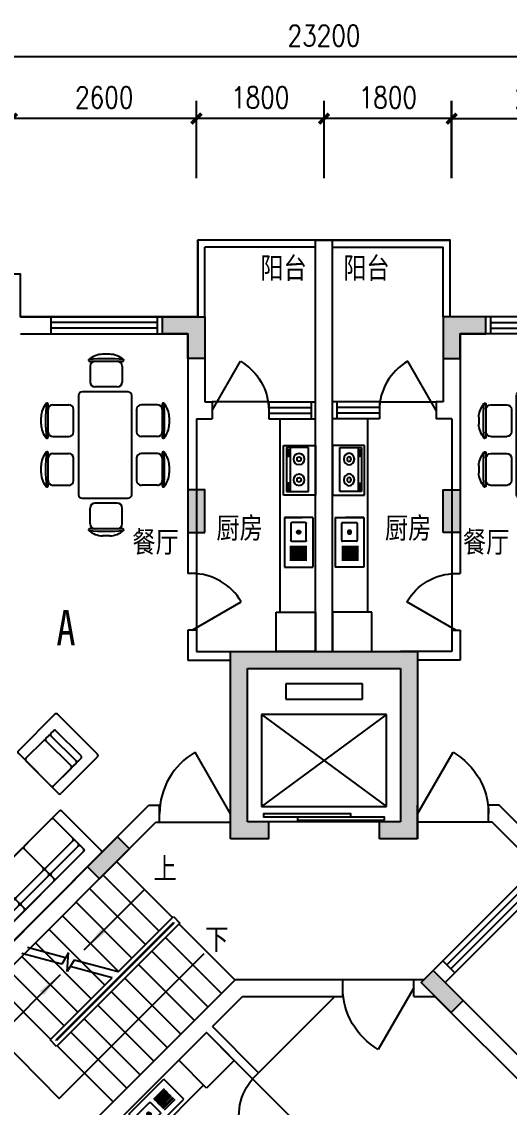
# Model space of a CAD drawing. Header units: millimetres. Extents: x 1169 to 36657, y 626 to 30409.
# Drawn here: x 15647 to 22524, y 15101 to 30409 of the extents above; entities that cross this region are included whole.
import ezdxf
from ezdxf.enums import TextEntityAlignment as Align

# ---------------------------------------------------------------- set-up
doc = ezdxf.new("R2010")
doc.units = ezdxf.units.MM
doc.linetypes.add('HIDDEN', pattern=[0.375, 0.25, -0.125])
for name, color, linetype in [('COLUMN', 7, 'Continuous'), ('GROUND', 2, 'Continuous'), ('H', 13, 'Continuous'), ('JIAJU', 30, 'Continuous'), ('PUB_DIM', 3, 'Continuous'), ('PUB_TEXT', 7, 'Continuous'), ('STAIR', 2, 'Continuous'), ('TOTHER', 7, 'Continuous'), ('WALL', 4, 'Continuous'), ('WINDOW', 5, 'Continuous'), ('WINDOW_TEXT', 7, 'Continuous'), ('面积线', 1, 'Continuous')]:
    doc.layers.add(name, color=color, linetype=linetype)
doc.styles.add('-黑体', font='simhei.ttf')
doc.styles.add('DIM_FONT', font='SIMPLEX.shx', dxfattribs={"width": 0.8})
doc.styles.add('SIMPLEX', font='SIMPLEX.SHX')
doc.styles.get("Standard").update_dxf_attribs({"font": 'arial.ttf'})
doc.dimstyles.new('DIMN', dxfattribs={"dimtxt": 300, "dimasz": 1, "dimexe": 250, "dimexo": 300, "dimgap": 150, "dimtad": 1, "dimdec": 0, "dimdsep": 46, "dimtxsty": 'DIM_FONT', "dimblk": '_DIMX', "dimblk1": 'ARCHTICK', "dimblk2": 'ARCHTICK', "dimcen": 0.1, "dimclrt": 7, "dimadec": 0, "dimazin": 0, "dimtfac": 1, "dimtdec": 0, "dimtix": 1, "dimtmove": 2, "dimatfit": 3, "dimldrblk": '_DIMX', "dimfxl": 1, "dimtolj": 1, "dimtzin": 0, "dimarcsym": 0})

# ---------------------------------------------------------------- blocks, each defined once
blk = doc.blocks.new('_DIMX')
at = {"const_width": 50}
blk.add_lwpolyline([(-70, -70), (70, 70)], dxfattribs=at)
blk = doc.blocks.new('*D86')
at = {"layer": 'DEFPOINTS', "color": 0, "transparency": 16777216}
for p in [(15511, 29042), (15511, 27901), (18111, 27901)]:
    blk.add_point(p, dxfattribs=at)
at = {"layer": 'PUB_DIM', "color": 0, "lineweight": -2, "transparency": 16777216}
for p, q in [((15511, 28201), (15511, 29292)), ((18111, 28201), (18111, 29292)), ((18110, 29042), (15512, 29042))]:
    blk.add_line(p, q, dxfattribs=at)
at = {"layer": 'PUB_DIM', "color": 0, "lineweight": -2, "transparency": 16777216, "rotation": 180}
blk.add_blockref('_DIMX', (15511, 29042), dxfattribs=at)
at = {"layer": 'PUB_DIM', "color": 0, "lineweight": -2, "transparency": 16777216}
blk.add_blockref('_DIMX', (18111, 29042), dxfattribs=at)
at = {"layer": 'PUB_DIM', "color": 7, "transparency": 16777216, "insert": (16811, 29342), "char_height": 300, "attachment_point": 5, "style": 'DIM_FONT'}
blk.add_mtext('\\A1;2600', dxfattribs=at)
blk = doc.blocks.new('_ARCHTICK')
at = {"color": 0, "linetype": 'ByBlock', "const_width": 0.15}
blk.add_lwpolyline([(-0.5, -0.5), (0.5, 0.5)], dxfattribs=at)
blk = doc.blocks.new('M_C34MSO')
for p, q in [((-1031, 627), (1015, 627)), ((-896, 8), (-896, 627)), ((881, -19), (881, 627)), ((-1058, -186), (-1058, 600)), ((1042, -186), (1042, 600)), ((-869, -19), (881, -19)), ((-1031, -213), (1015, -213))]:
    blk.add_line(p, q)
for points in [[(-869, 196), (-331, 196, 0.414214), (-304, 223), (-304, 600, 0.414214), (-331, 627), (-869, 627, 0.414214), (-896, 600), (-896, 223, 0.414214)], [(-277, 196), (261, 196, 0.414214), (288, 223), (288, 600, 0.414214), (261, 627), (-277, 627, 0.414214), (-304, 600), (-304, 223, 0.414214)], [(315, 196), (854, 196, 0.414214), (881, 223), (881, 600, 0.414214), (854, 627), (315, 627, 0.414214), (288, 600), (288, 223, 0.414214)], [(-869, 89), (-331, 89, 0.414214), (-304, 115), (-304, 169, 0.414214), (-331, 196), (-869, 196, 0.414214), (-896, 169), (-896, 115, 0.414214)], [(-277, 89), (261, 89, 0.414214), (288, 115), (288, 169, 0.414214), (261, 196), (-277, 196, 0.414214), (-304, 169), (-304, 115, 0.414214)], [(315, 89), (854, 89, 0.414214), (881, 115), (881, 169, 0.414214), (854, 196), (315, 196, 0.414214), (288, 169), (288, 115, 0.414214)], [(-869, -19), (-331, -19, 0.414214), (-304, 8), (-304, 62, 0.414214), (-331, 89), (-869, 89, 0.414214), (-896, 62), (-896, 8, 0.414214)], [(-277, -19), (261, -19, 0.414214), (288, 8), (288, 62, 0.414214), (261, 89), (-277, 89, 0.414214), (-304, 62), (-304, 8, 0.414214)], [(315, -19), (854, -19, 0.414214), (881, 8), (881, 62, 0.414214), (854, 89), (315, 89, 0.414214), (288, 62), (288, 8, 0.414214)]]:
    blk.add_lwpolyline(points, format="xyb", close=True)
for centre, start, end in [((-1031, 600), 90, 180), ((1015, 600), 0, 90), ((-869, 8), 180, 270), ((854, 8), 270, 0), ((-1031, -186), 180, 270), ((1015, -186), 270, 0)]:
    blk.add_arc(centre, 26.9, start, end)
at = {"width": 0.8, "flags": 9}
for tag in ['XSIZE', 'YSIZE']:
    blk.add_attdef(tag, (0, 0), '', height=0.5, dxfattribs=at)
blk = doc.blocks.new('U_A8GCQ')
at = {"layer": 'JIAJU', "rotation": 90}
blk.add_blockref('M_C34MSO', (-213, 8), dxfattribs=at)
at = {"style": 'DIM_FONT', "width": 0.8, "flags": 9}
for tag in ['XSIZE', 'YSIZE']:
    blk.add_attdef(tag, (0, 0), '', height=0.5, dxfattribs=at)
blk = doc.blocks.new('*D87')
at = {"layer": 'DEFPOINTS', "color": 0, "transparency": 16777216}
for p in [(8311, 29912), (8311, 27901), (31511, 27901)]:
    blk.add_point(p, dxfattribs=at)
at = {"layer": 'PUB_DIM', "color": 0, "lineweight": -2, "transparency": 16777216}
for p, q in [((8311, 28201), (8311, 30162)), ((31511, 28201), (31511, 30162)), ((31510, 29912), (8312, 29912))]:
    blk.add_line(p, q, dxfattribs=at)
at = {"layer": 'PUB_DIM', "color": 0, "lineweight": -2, "transparency": 16777216, "rotation": 180}
blk.add_blockref('_DIMX', (8311, 29912), dxfattribs=at)
at = {"layer": 'PUB_DIM', "color": 0, "lineweight": -2, "transparency": 16777216}
blk.add_blockref('_DIMX', (31511, 29912), dxfattribs=at)
at = {"layer": 'PUB_DIM', "color": 7, "transparency": 16777216, "insert": (19911, 30212), "char_height": 300, "attachment_point": 5, "style": 'DIM_FONT'}
blk.add_mtext('\\A1;23200', dxfattribs=at)
blk = doc.blocks.new('CZ')
at = {"layer": 'JIAJU'}
for p, q in [((108, 1270), (8, 1270)), ((288, 1170), (-172, 1170)), ((-167, 1103), (-167, 878)), ((283, 1103), (283, 878)), ((215, 810), (-100, 810)), ((-332, 690), (-332, -710)), ((368, 740), (-282, 740)), ((418, -710), (418, 690)), ((-761, 104), (-761, 564)), ((-693, 559), (-468, 559)), ((-401, 176), (-401, 491)), ((488, 491), (488, 176)), ((780, 559), (555, 559)), ((848, 564), (848, 104)), ((-861, 284), (-861, 383)), ((948, 383), (948, 284)), ((-693, 109), (-468, 109)), ((780, 109), (555, 109)), ((-761, -583), (-761, -123)), ((-693, -128), (-468, -128)), ((780, -128), (555, -128)), ((848, -123), (848, -583)), ((-861, -403), (-861, -304)), ((-401, -511), (-401, -196)), ((488, -196), (488, -511)), ((948, -304), (948, -403)), ((-693, -578), (-468, -578)), ((780, -578), (555, -578)), ((-282, -760), (368, -760)), ((-167, -1123), (-167, -898)), ((215, -830), (-100, -830)), ((283, -1123), (283, -898)), ((288, -1190), (-172, -1190)), ((108, -1290), (8, -1290))]:
    blk.add_line(p, q, dxfattribs=at)
for centre, radius, start, end in [((18, 955), 316, 91.7651, 130.7265), ((98, 955), 316, 49.2735, 88.2349), ((-181, 1187), 10, 130.7265, 202.67), ((-172, 1190), 20, 202.67, 270), ((58, -1507), 2713, 84.8023, 95.1977), ((-100, 1103), 67.5, 90, 180), ((215, 1103), 67.5, 0, 90), ((288, 1190), 20, 270, 337.33), ((297, 1187), 10, 337.33, 49.2735), ((-100, 878), 67.5, 180, 270), ((215, 878), 67.5, 270, 0), ((-282, 690), 50, 90, 180), ((368, 690), 50, 0, 90), ((-545, 373), 316, 139.2735, 178.2349), ((1917, 334), 2713, 174.8023, 185.1977), ((-777, 573), 10, 67.33, 139.2735), ((-781, 564), 20, 0, 67.33), ((-693, 491), 67.5, 90, 180), ((-468, 491), 67.5, 0, 90), ((555, 491), 67.5, 90, 180), ((780, 491), 67.5, 0, 90), ((868, 564), 20, 112.67, 180), ((864, 573), 10, 40.7265, 112.67), ((-1830, 334), 2713, 354.8023, 5.1977), ((632, 373), 316, 1.7651, 40.7265), ((-545, 294), 316, 181.7651, 220.7265), ((-693, 176), 67.5, 180, 270), ((-468, 176), 67.5, 270, 0), ((555, 176), 67.5, 180, 270), ((780, 176), 67.5, 270, 0), ((632, 294), 316, 319.2735, 358.2349), ((-777, 94), 10, 220.7265, 292.67), ((-781, 104), 20, 292.67, 0), ((868, 104), 20, 180, 247.33), ((864, 94), 10, 247.33, 319.2735), ((-545, -313), 316, 139.2735, 178.2349), ((1917, -353), 2713, 174.8023, 185.1977), ((-777, -114), 10, 67.33, 139.2735), ((-781, -123), 20, 0, 67.33), ((-693, -196), 67.5, 90, 180), ((-468, -196), 67.5, 0, 90), ((555, -196), 67.5, 90, 180), ((780, -196), 67.5, 0, 90), ((868, -123), 20, 112.67, 180), ((864, -114), 10, 40.7265, 112.67), ((-1830, -353), 2713, 354.8023, 5.1977), ((632, -313), 316, 1.7651, 40.7265), ((-545, -393), 316, 181.7651, 220.7265), ((632, -393), 316, 319.2735, 358.2349), ((-777, -592), 10, 220.7265, 292.67), ((-781, -583), 20, 292.67, 0), ((-693, -511), 67.5, 180, 270), ((-468, -511), 67.5, 270, 0), ((555, -511), 67.5, 180, 270), ((780, -511), 67.5, 270, 0), ((868, -583), 20, 180, 247.33), ((864, -592), 10, 247.33, 319.2735), ((-282, -710), 50, 180, 270), ((368, -710), 50, 270, 0), ((-100, -898), 67.5, 90, 180), ((215, -898), 67.5, 0, 90), ((-172, -1210), 20, 90, 157.33), ((-181, -1206), 10, 157.33, 229.2735), ((18, -975), 316, 229.2735, 268.2349), ((58, 1488), 2713, 264.8023, 275.1977), ((-100, -1123), 67.5, 180, 270), ((98, -975), 316, 271.7651, 310.7265), ((215, -1123), 67.5, 270, 0), ((288, -1210), 20, 22.67, 90), ((297, -1206), 10, 310.7265, 22.67)]:
    blk.add_arc(centre, radius, start, end, dxfattribs=at)
at = {"layer": 'JIAJU', "width": 0.8, "flags": 9}
blk.add_attdef('XSIZE', (26, -6), '', height=0.5, rotation=270, dxfattribs=at)
blk = doc.blocks.new('_DBLK')
blk.add_line((-0.5, 0), (0, -0.866))
blk.add_arc((-0.5, 0), 1, 300, 0)
at = {"style": 'SIMPLEX', "flags": 9}
blk.add_attdef('A', text='', height=1, dxfattribs=at).set_placement((0, 1.5), align=Align.MIDDLE)
blk = doc.blocks.new('M_E16')
for p, q in [((-359, -351), (-359, -119)), ((-347, -107), (-34, -107)), ((-22, -119), (-22, -351)), ((63, -103), (336, -103)), ((63, -132), (336, -132)), ((63, -153), (336, -153)), ((63, -182), (336, -182)), ((63, -203), (336, -203)), ((63, -232), (336, -232)), ((63, -253), (336, -253)), ((63, -282), (336, -282)), ((63, -303), (336, -303)), ((63, -332), (336, -332)), ((63, -353), (336, -353)), ((-34, -363), (-347, -363))]:
    blk.add_line(p, q)
for points, const_width in [([(-353, -95), (-370, -113)], 1.91), ([(-370, -357), (-370, -113)], 2), ([(-353, -95), (-28, -95)], 1.8), ([(-10, -113), (-28, -95)], 1.91), ([(-10, -113), (-10, -357)], 2), ([(-370, -357), (-353, -375)], 1.91), ([(-28, -375), (-10, -357)], 1.91), ([(-28, -375), (-353, -375)], 1.8)]:
    blk.add_lwpolyline(points, dxfattribs=dict(const_width=const_width))
for points in [[(-347, -107), (-351, -108), (-354, -110), (-357, -113), (-358, -117), (-359, -119)], [(-22, -119), (-23, -115), (-25, -111), (-28, -109), (-32, -107), (-34, -107)], [(-359, -351), (-358, -355), (-356, -358), (-353, -361), (-349, -363), (-347, -363)], [(-216, -235), (-215, -245), (-209, -255), (-202, -261), (-192, -265), (-182, -265), (-172, -261), (-164, -255), (-159, -245), (-157, -235), (-159, -225), (-164, -215), (-172, -209), (-182, -205), (-192, -205), (-202, -209), (-209, -215), (-215, -225), (-216, -235)], [(-206, -235), (-205, -242), (-201, -248), (-196, -252), (-190, -254), (-183, -254), (-177, -252), (-172, -248), (-169, -242), (-168, -235), (-169, -228), (-172, -222), (-177, -218), (-183, -215), (-190, -215), (-196, -218), (-201, -222), (-205, -228), (-206, -235)], [(-34, -363), (-30, -362), (-26, -360), (-24, -357), (-22, -353), (-22, -351)]]:
    blk.add_lwpolyline(points)
at = {"layer": 'TOTHER', "linetype": 'Continuous'}
for p, q in [((-450, 0), (450, 0)), ((-450, -471), (-450, 0)), ((450, 0), (450, -471)), ((-450, -471), (450, -471))]:
    blk.add_line(p, q, dxfattribs=at)
at = {"layer": 'TOTHER', "linetype": 'HIDDEN'}
blk.add_line((-450, 0), (-450, -300), dxfattribs=at)
at = {"width": 0.8, "flags": 9}
for tag in ['XSIZE', 'YSIZE']:
    blk.add_attdef(tag, (0, 0), '', height=0.5, dxfattribs=at)
blk = doc.blocks.new('_ARROW')
blk.add_solid([(0, 0), (-1, 0.1), (-1, -0.1)])
blk = doc.blocks.new('_WBLK')
for p, q in [((-0.5, 0.5), (0.5, 0.5)), ((0.5, 0.167), (-0.5, 0.167)), ((0.5, -0.167), (-0.5, -0.167)), ((-0.5, -0.5), (0.5, -0.5))]:
    blk.add_line(p, q)
at = {"layer": 'WINDOW_TEXT', "style": 'SIMPLEX', "flags": 9}
blk.add_attdef('A', text='', height=1, dxfattribs=at).set_placement((0, 1.5), align=Align.MIDDLE)
blk = doc.blocks.new('M_C33SQR')
for p, q in [((392, 780), (-408, 780)), ((-433, 755), (-433, 25)), ((417, 755), (417, 25)), ((242, 600), (-258, 600)), ((267, 575), (267, 0)), ((392, 0), (-408, 0))]:
    blk.add_line(p, q)
for points in [[(242, 600), (-258, 600, 0.414214), (-283, 575), (-283, 525, 0.414214), (-258, 500), (242, 500, 0.414214), (267, 525), (267, 575, 0.414214)], [(242, 500), (-258, 500, 0.414214), (-283, 475), (-283, 425, 0.414214), (-258, 400), (242, 400, 0.414214), (267, 425), (267, 475, 0.414214)], [(242, 400), (-258, 400, 0.414214), (-283, 375), (-283, 25, 0.414214), (-258, 0), (242, 0, 0.414214), (267, 25), (267, 375, 0.414214)]]:
    blk.add_lwpolyline(points, format="xyb", close=True)
for centre, start, end in [((-408, 755), 90, 180), ((392, 755), 0, 90), ((242, 575), 0, 90), ((-408, 25), 180, 270), ((392, 25), 270, 0)]:
    blk.add_arc(centre, 25, start, end)
at = {"width": 0.8, "flags": 9}
for tag in ['XSIZE', 'YSIZE']:
    blk.add_attdef(tag, (0, 0), '', height=0.5, dxfattribs=at)
blk = doc.blocks.new('_LIFTD')
for points in [[(-0.5476, -0.6024), (-0.5476, -0.7742), (0.2411, -0.7742), (0.2411, -0.6024), (-0.5476, -0.6024)], [(-0.2411, -0.7836), (-0.2411, -0.9554), (0.5476, -0.9554), (0.5476, -0.7836), (-0.2411, -0.7836)]]:
    blk.add_lwpolyline(points)
blk = doc.blocks.new('*D78')
at = {"layer": 'DEFPOINTS', "color": 0, "transparency": 16777216}
for p in [(19911, 29042), (19911, 27901), (21711, 27901)]:
    blk.add_point(p, dxfattribs=at)
at = {"layer": 'PUB_DIM', "color": 0, "lineweight": -2, "transparency": 16777216}
for p, q in [((19911, 28201), (19911, 29292)), ((21711, 28201), (21711, 29292)), ((21710, 29042), (19912, 29042))]:
    blk.add_line(p, q, dxfattribs=at)
at = {"layer": 'PUB_DIM', "color": 0, "lineweight": -2, "transparency": 16777216, "rotation": 180}
blk.add_blockref('_DIMX', (19911, 29042), dxfattribs=at)
at = {"layer": 'PUB_DIM', "color": 0, "lineweight": -2, "transparency": 16777216}
blk.add_blockref('_DIMX', (21711, 29042), dxfattribs=at)
at = {"layer": 'PUB_DIM', "color": 7, "transparency": 16777216, "insert": (20811, 29342), "char_height": 300, "attachment_point": 5, "style": 'DIM_FONT'}
blk.add_mtext('\\A1;1800', dxfattribs=at)
blk = doc.blocks.new('*D80')
at = {"layer": 'DEFPOINTS', "color": 0, "transparency": 16777216}
for p in [(18111, 29042), (18111, 27901), (19911, 27901)]:
    blk.add_point(p, dxfattribs=at)
at = {"layer": 'PUB_DIM', "color": 0, "lineweight": -2, "transparency": 16777216}
for p, q in [((18111, 28201), (18111, 29292)), ((19911, 28201), (19911, 29292)), ((19910, 29042), (18112, 29042))]:
    blk.add_line(p, q, dxfattribs=at)
at = {"layer": 'PUB_DIM', "color": 0, "lineweight": -2, "transparency": 16777216, "rotation": 180}
blk.add_blockref('_DIMX', (18111, 29042), dxfattribs=at)
at = {"layer": 'PUB_DIM', "color": 0, "lineweight": -2, "transparency": 16777216}
blk.add_blockref('_DIMX', (19911, 29042), dxfattribs=at)
at = {"layer": 'PUB_DIM', "color": 7, "transparency": 16777216, "insert": (19011, 29342), "char_height": 300, "attachment_point": 5, "style": 'DIM_FONT'}
blk.add_mtext('\\A1;1800', dxfattribs=at)
blk = doc.blocks.new('M_E19')
for p, q in [((-323, -113), (-323, -456)), ((299, -113), (-323, -113)), ((299, -456), (299, -113)), ((-323, -400), (299, -400)), ((-323, -456), (299, -456)), ((-291, -422), (-291, -434)), ((-216, -432), (-280, -432)), ((-280, -432), (-280, -448)), ((-280, -448), (-216, -448)), ((-216, -448), (-216, -432)), ((-199, -423), (-199, -434)), ((182, -422), (182, -434)), ((193, -432), (193, -448)), ((257, -432), (193, -432)), ((193, -448), (257, -448)), ((257, -448), (257, -432)), ((274, -423), (274, -434))]:
    blk.add_line(p, q)
for points in [[(-199, -423, 0.259034), (-201, -420, 0.076276), (-213, -415, 0.036515), (-226, -412, 0.026615), (-245, -411, 0.026615), (-264, -412, 0.036515), (-277, -415, 0.076276), (-289, -420, 0.259034), (-291, -423, 0.078462), (-291, -424, 0.056762)], [(-199, -434, 0.259034), (-201, -430, 0.076276), (-213, -425, 0.036515), (-226, -423, 0.026615), (-245, -422, 0.026615), (-264, -423, 0.036515), (-277, -425, 0.076276), (-289, -430, 0.259034), (-291, -434, 0.259034), (-289, -437, 0.056762), (-280, -441, 0.036515)], [(-216, -443, 0.008736), (-213, -442, 0.076276), (-201, -437, 0.259034), (-199, -434, 0.259034)], [(274, -423, 0.259034), (272, -420, 0.076276), (260, -415, 0.036515), (247, -412, 0.026615), (228, -411, 0.026615), (209, -412, 0.036515), (196, -415, 0.076276), (184, -420, 0.259034), (182, -423, 0.078462), (182, -424, 0.056762)], [(274, -434, 0.259034), (272, -430, 0.076276), (260, -425, 0.036515), (247, -423, 0.026615), (228, -422, 0.026615), (209, -423, 0.036515), (196, -425, 0.076276), (184, -430, 0.259034), (182, -434, 0.259034), (184, -437, 0.056762), (193, -441, 0.036515)], [(257, -443, 0.008736), (260, -442, 0.076276), (272, -437, 0.259034), (274, -434, 0.259034)]]:
    blk.add_lwpolyline(points, format="xyb")
at = {"layer": 'TOTHER', "linetype": 'Continuous'}
for p, q in [((-350, 0), (350, 0)), ((-350, -500), (-350, 0)), ((350, 0), (350, -500)), ((350, -500), (-350, -500))]:
    blk.add_line(p, q, dxfattribs=at)
for centre, radius in [((-158, -259), 82.5), ((-158, -259), 31.6), ((134, -259), 82.5), ((134, -259), 31.6)]:
    blk.add_circle(centre, radius, dxfattribs=at)
at = {"width": 0.8, "flags": 9}
for tag in ['XSIZE', 'YSIZE']:
    blk.add_attdef(tag, (0, 0), '', height=0.5, dxfattribs=at)

msp = doc.modelspace()

# ---------------------------------------------------------------- hatches: boundary and pattern name
at = {"layer": 'COLUMN'}
for points in [[(18231.4, 25657.9), (17991.4, 25657.9), (17991.4, 26007.9), (17631.4, 26007.9), (17631.4, 26247.9), (18231.4, 26247.9)], [(21591.4, 25657.9), (21831.4, 25657.9), (21831.4, 26007.9), (22191.4, 26007.9), (22191.4, 26247.9), (21591.4, 26247.9)], [(18231.4, 23207.9), (18231.4, 23447.9), (18231.4, 23807.9), (17991.4, 23807.9), (17991.4, 23207.9)], [(21591.4, 23207.9), (21591.4, 23447.9), (21591.4, 23807.9), (21831.4, 23807.9), (21831.4, 23207.9)], [(16996.8, 18916.6), (16827.1, 18746.9), (16572.6, 18492.3), (16742.3, 18322.6), (17166.6, 18746.9)], [(21449.1, 17030.7), (21618.8, 16861), (21873.3, 16606.4), (21703.6, 16436.7), (21279.4, 16861)]]:
    msp.add_hatch(color=256, dxfattribs=at).paths.add_polyline_path(points)
at = {"layer": 'H'}
msp.add_hatch(color=256, dxfattribs=at).paths.add_polyline_path([(20991.4, 19127.9), (20691.4, 19127.9), (20691.4, 18887.9), (21231.4, 18887.9), (21231.4, 19120.9), (21231.4, 19360.9), (21231.4, 21527.9), (20991.4, 21527.9), (19791.4, 21527.9), (19236.1, 21527.9), (18591.4, 21527.9), (18591.4, 19360.9), (18591.4, 19120.9), (18591.4, 18887.9), (19131.4, 18887.9), (19131.4, 19127.9), (18831.4, 19127.9), (18831.4, 21287.9), (20991.4, 21287.9)])

# ---------------------------------------------------------------- linework, layer by layer
at = {"layer": 'COLUMN'}
for points in [[(18231.4, 25657.9), (17991.4, 25657.9), (17991.4, 26007.9), (17631.4, 26007.9), (17631.4, 26247.9), (18231.4, 26247.9)], [(21591.4, 25657.9), (21831.4, 25657.9), (21831.4, 26007.9), (22191.4, 26007.9), (22191.4, 26247.9), (21591.4, 26247.9)], [(18231.4, 23207.9), (18231.4, 23447.9), (18231.4, 23447.9), (18231.4, 23807.9), (17991.4, 23807.9), (17991.4, 23207.9)], [(21591.4, 23207.9), (21591.4, 23447.9), (21591.4, 23447.9), (21591.4, 23807.9), (21831.4, 23807.9), (21831.4, 23207.9)], [(16996.8, 18916.6), (16827.1, 18746.9), (16827.1, 18746.9), (16572.6, 18492.3), (16742.3, 18322.6), (17166.6, 18746.9)], [(21449.1, 17030.7), (21618.8, 16861), (21618.8, 16861), (21873.3, 16606.4), (21703.6, 16436.7), (21279.4, 16861)]]:
    msp.add_lwpolyline(points, close=True, dxfattribs=at)
at = {"layer": 'GROUND'}
for p, q in [((19131.4, 25047.9), (18331.4, 25047.9)), ((20691.4, 25047.9), (21491.4, 25047.9)), ((18111.4, 22627.9), (18111.4, 21827.9)), ((21711.4, 22627.9), (21711.4, 21827.9)), ((17591.4, 19120.9), (18591.4, 19120.9)), ((22231.4, 19120.9), (21231.4, 19120.9)), ((20175.4, 16903.9), (21175.4, 16903.9)), ((18902.3, 15504.5), (19467.9, 14938.9))]:
    msp.add_line(p, q, dxfattribs=at)
at = {"layer": 'JIAJU'}
for p, q in [((19293.3, 22080.9), (19293.3, 24807.9)), ((20529.5, 22080.9), (20529.5, 24807.9)), ((18987.1, 15589.4), (20062.6, 16664.9)), ((18213, 15411.9), (16609.9, 13808.8))]:
    msp.add_line(p, q, dxfattribs=at)
for points in [[(19236.1, 22080.9), (19791.4, 22080.9), (19791.4, 21527.9), (19236.1, 21527.9)], [(20586.6, 22080.9), (20031.4, 22080.9), (20031.4, 21527.9), (20586.6, 21527.9)], [(18253.4, 15371.5), (17860.8, 15764.1), (18251.7, 16155.1), (18644.4, 15762.4)]]:
    msp.add_lwpolyline(points, close=True, dxfattribs=at)
at = {"layer": 'PUB_DIM'}
for points in [[(16528.7, 17320.6), (17380.2, 18172.1)], [(16191.1, 16967.8), (15316.7, 16093.5), (16176, 15223.1), (18221.1, 17268.2)]]:
    msp.add_lwpolyline(points, dxfattribs=at)
at = {"layer": 'STAIR'}
for p, q in [((19371.4, 21071.9), (19371.4, 20855.9)), ((20451.4, 21071.9), (19371.4, 21071.9)), ((20451.4, 20855.9), (20451.4, 21071.9)), ((19371.4, 20855.9), (20451.4, 20855.9)), ((19031.4, 20639.9), (19031.4, 19343.9)), ((19031.4, 20639.9), (20791.4, 19343.9)), ((20791.4, 20639.9), (19031.4, 19343.9)), ((20791.4, 20639.9), (19031.4, 20639.9)), ((20791.4, 19343.9), (20791.4, 20639.9)), ((19031.4, 19343.9), (20791.4, 19343.9)), ((20691.4, 19127.9), (19131.4, 19127.9)), ((16986, 18566.3), (17774.4, 17777.9)), ((16795.1, 18375.4), (17583.5, 17587)), ((16604.2, 18184.5), (17392.6, 17396)), ((16413.2, 17993.6), (17201.7, 17205.1)), ((16222.3, 17802.6), (17010.8, 17014.2)), ((17006.7, 17010.2), (17787, 17790.4)), ((17787, 17790.4), (17878.9, 17698.5)), ((16031.4, 17611.7), (16819.8, 16823.3)), ((16132.4, 16051), (17787, 17705.6)), ((17878.9, 17698.5), (16139.4, 15959)), ((17794.1, 17698.5), (16139.4, 16043.9)), ((17787, 17705.6), (17794.1, 17698.5)), ((17866.4, 17686), (18654.8, 16897.5)), ((17675.4, 17495), (18463.9, 16706.6)), ((16266.8, 17208.4), (15729.6, 17352.4)), ((15840.5, 17420.8), (16628.9, 16632.4)), ((17484.5, 17304.1), (18272.9, 16515.7)), ((16214.1, 17119), (15648, 17270.7)), ((15649.6, 17229.9), (16438, 16441.5)), ((16309, 17280), (16214.1, 17119)), ((16290, 17015.9), (16309, 17280)), ((16384.9, 17176.8), (16290, 17015.9)), ((17006.7, 17010.2), (16384.9, 17176.8)), ((15458.6, 17039), (16247.1, 16250.5)), ((16925.1, 16928.5), (16332.1, 17087.4)), ((17293.6, 17113.2), (18082, 16324.8)), ((15267.7, 16848), (16056.2, 16059.6)), ((16047.5, 16051), (16925.1, 16928.5)), ((17102.7, 16922.3), (17891.1, 16133.9)), ((16911.8, 16731.4), (17700.2, 15943)), ((16720.8, 16540.5), (17509.3, 15752)), ((16529.9, 16349.5), (17318.3, 15561.1)), ((16339, 16158.6), (17127.4, 15370.2)), ((16139.4, 15959), (16047.5, 16051)), ((16139.4, 16043.9), (16132.4, 16051)), ((16148.1, 15967.7), (16936.5, 15179.3))]:
    msp.add_line(p, q, dxfattribs=at)
at = {"layer": 'WALL'}
for p, q in [((19791.4, 21527.9), (19791.4, 27327.9)), ((19791.4, 25047.9), (19791.4, 27327.9)), ((20031.4, 27327.9), (19791.4, 27327.9)), ((19791.4, 27327.9), (20031.4, 27327.9)), ((20031.4, 21527.9), (20031.4, 27327.9)), ((20031.4, 25047.9), (20031.4, 27327.9)), ((15631.4, 26247.9), (16061.4, 26247.9)), ((16061.4, 26007.9), (16061.4, 26247.9)), ((17561.4, 26007.9), (17561.4, 26247.9)), ((17561.4, 26247.9), (18231.4, 26247.9)), ((18231.4, 26247.9), (18231.4, 25047.9)), ((21591.4, 26247.9), (21591.4, 25047.9)), ((22261.4, 26247.9), (21591.4, 26247.9)), ((22261.4, 26007.9), (22261.4, 26247.9)), ((15631.4, 26007.9), (16061.4, 26007.9)), ((17561.4, 26007.9), (17991.4, 26007.9)), ((17991.4, 26007.9), (17991.4, 22627.9)), ((21831.4, 26007.9), (21831.4, 22627.9)), ((22261.4, 26007.9), (21831.4, 26007.9)), ((18231.4, 25047.9), (18331.4, 25047.9)), ((18331.4, 25047.9), (18331.4, 24807.9)), ((19731.4, 25047.9), (19731.4, 24807.9)), ((19731.4, 25047.9), (19791.4, 25047.9)), ((20091.4, 25047.9), (20031.4, 25047.9)), ((20091.4, 25047.9), (20091.4, 24807.9)), ((21591.4, 25047.9), (21491.4, 25047.9)), ((21491.4, 25047.9), (21491.4, 24807.9)), ((18111.4, 24807.9), (18111.4, 22627.9)), ((18111.4, 24807.9), (18331.4, 24807.9)), ((19731.4, 24807.9), (19791.4, 24807.9)), ((19791.4, 21527.9), (19791.4, 24807.9)), ((20031.4, 21527.9), (20031.4, 24807.9)), ((20091.4, 24807.9), (20031.4, 24807.9)), ((21711.4, 24807.9), (21491.4, 24807.9)), ((21711.4, 24807.9), (21711.4, 22627.9)), ((21591.4, 23227.9), (21591.4, 23807.9)), ((18111.4, 22627.9), (17991.4, 22627.9)), ((21711.4, 22627.9), (21831.4, 22627.9)), ((18111.4, 21827.9), (17991.4, 21827.9)), ((17991.4, 21827.9), (17991.4, 21407.9)), ((18111.4, 21827.9), (18111.4, 21527.9)), ((21711.4, 21827.9), (21831.4, 21827.9)), ((21711.4, 21827.9), (21711.4, 21527.9)), ((21831.4, 21827.9), (21831.4, 21407.9)), ((18111.4, 21527.9), (18831.4, 21527.9)), ((18591.4, 19360.9), (18591.4, 21527.9)), ((18591.4, 21527.9), (19791.4, 21527.9)), ((19791.4, 21527.9), (21231.4, 21527.9)), ((21711.4, 21527.9), (20991.4, 21527.9)), ((21231.4, 21527.9), (21231.4, 18887.9)), ((17991.4, 21407.9), (18591.4, 21407.9)), ((18831.4, 21287.9), (20991.4, 21287.9)), ((18831.4, 19127.9), (18831.4, 21287.9)), ((20991.4, 21287.9), (20991.4, 19127.9)), ((21831.4, 21407.9), (21231.4, 21407.9)), ((14249.5, 16169.2), (17441.2, 19360.9)), ((17441.2, 19360.9), (17591.4, 19360.9)), ((17591.4, 19120.9), (17591.4, 19360.9)), ((18591.4, 19120.9), (18591.4, 19360.9)), ((21231.4, 19120.9), (21231.4, 19360.9)), ((22381.6, 19360.9), (22231.4, 19360.9)), ((22231.4, 19120.9), (22231.4, 19360.9)), ((25573.2, 16169.2), (22381.6, 19360.9)), ((14419.2, 15999.5), (17540.6, 19120.9)), ((17540.6, 19120.9), (17591.4, 19120.9)), ((18591.4, 18887.9), (18591.4, 19120.9)), ((19131.4, 19127.9), (18831.4, 19127.9)), ((19131.4, 18887.9), (19131.4, 19127.9)), ((20991.4, 19127.9), (20691.4, 19127.9)), ((20691.4, 18887.9), (20691.4, 19127.9)), ((21231.4, 18887.9), (21231.4, 19120.9)), ((22282.2, 19120.9), (22231.4, 19120.9)), ((22910.7, 18492.3), (22282.2, 19120.9)), ((19131.4, 18887.9), (18591.4, 18887.9)), ((21231.4, 18887.9), (20691.4, 18887.9)), ((21322.4, 16903.9), (21586.2, 17167.8)), ((21586.2, 17167.8), (21755.9, 16998.1)), ((21618.8, 16861), (21755.9, 16998.1)), ((16088, 14330.7), (18661.2, 16903.9)), ((18661.2, 16903.9), (20175.4, 16903.9)), ((20175.4, 16664.9), (20175.4, 16903.9)), ((21175.4, 16664.9), (21175.4, 16903.9)), ((21175.4, 16903.9), (21322.4, 16903.9)), ((23780.9, 14698.8), (21618.8, 16861)), ((18336.6, 16239.9), (18761.6, 16664.9)), ((18761.6, 16664.9), (20175.4, 16664.9)), ((21175.4, 16664.9), (21475.4, 16664.9)), ((23611.2, 14529.1), (21475.4, 16664.9)), ((18336.6, 16239.9), (18987.1, 15589.4)), ((16257.7, 14161), (18251.7, 16155.1)), ((18251.7, 16155.1), (18902.3, 15504.5)), ((18902.3, 15504.5), (18987.1, 15589.4))]:
    msp.add_line(p, q, dxfattribs=at)
at = {"layer": 'WINDOW'}
for p, q in [((19791.4, 27327.9), (18131.4, 27327.9)), ((18131.4, 26247.9), (18131.4, 27327.9)), ((20031.4, 27327.9), (21691.4, 27327.9)), ((21691.4, 26247.9), (21691.4, 27327.9)), ((19791.4, 27227.9), (18231.4, 27227.9)), ((18231.4, 26247.9), (18231.4, 27227.9)), ((20031.4, 27227.9), (21591.4, 27227.9)), ((21591.4, 26247.9), (21591.4, 27227.9)), ((19131.4, 25047.9), (19731.4, 25047.9)), ((19131.4, 25047.9), (19131.4, 24807.9)), ((19131.4, 24967.9), (19731.4, 24967.9)), ((20691.4, 25047.9), (20091.4, 25047.9)), ((20691.4, 24967.9), (20091.4, 24967.9)), ((20691.4, 25047.9), (20691.4, 24807.9)), ((19131.4, 24887.9), (19731.4, 24887.9)), ((19131.4, 24807.9), (19731.4, 24807.9)), ((20691.4, 24887.9), (20091.4, 24887.9)), ((20691.4, 24807.9), (20091.4, 24807.9))]:
    msp.add_line(p, q, dxfattribs=at)
at = {"layer": '面积线'}
msp.add_lwpolyline([(24191.4, 26247.9), (21691.4, 26247.9), (21691.4, 27327.9), (18131.4, 27327.9), (18131.4, 26247.9), (15631.4, 26247.9), (15631.4, 26847.9), (9991.4, 26847.9), (9991.4, 26247.9), (8191.4, 26247.9), (8191.4, 23447.9), (7191.4, 23447.9), (7191.4, 18707.9), (8151.4, 18707.9), (10731.4, 18707.9), (10731.4, 18757.2), (11322.1, 18757.2), (11828.2, 18251.1), (11658.5, 18081.4, 1), (13573.7, 16166.2), (13743.4, 16335.9), (16017.3, 14062)], format="xyb", dxfattribs=at)
msp.add_lwpolyline([(27147.1, 11332.6), (21618.8, 16861), (23080.4, 18322.6)], dxfattribs=at)

# ---------------------------------------------------------------- block references
at = {"layer": 'JIAJU'}
msp.add_blockref('CZ', (16780.2, 24449.8), dxfattribs=at)
at = {"layer": 'JIAJU', "xscale": -1}
msp.add_blockref('CZ', (23042.5, 24449.8), dxfattribs=at)
at = {"layer": 'JIAJU', "yscale": 0.9, "rotation": 269.9999999998961}
msp.add_blockref('M_E19', (19791.4, 24083.2), dxfattribs=at)
at = {"layer": 'JIAJU', "xscale": -1, "yscale": 0.9, "rotation": 90.00000000010391}
msp.add_blockref('M_E19', (20031.4, 24083.2), dxfattribs=at)
at = {"layer": 'JIAJU', "yscale": 0.85106, "zscale": 0.85106}
for p, xscale, rotation in [((19352.4, 23066.3), -0.77778, 89.99999999989602), ((20470.4, 23066.3), 0.77778, 270.000000000104), ((17686.5, 14968.8), -0.77778, 224.999999999896)]:
    msp.add_blockref('M_E16', p, dxfattribs=dict(at, xscale=xscale, rotation=rotation))
at = {"layer": 'JIAJU'}
for name, p, rotation in [('M_C33SQR', (15888.4, 19804.4), 314.9999999999999), ('U_A8GCQ', (16046.5, 17960.7), 314.9999999998961)]:
    msp.add_blockref(name, p, dxfattribs=dict(at, rotation=rotation))
at = {"layer": 'PUB_DIM', "xscale": 400, "yscale": 400, "zscale": 400}
for p, rotation in [((16528.7, 17320.6), 225), ((16214.8, 16996.8), 45)]:
    msp.add_blockref('_ARROW', p, dxfattribs=dict(at, rotation=rotation))
at = {"layer": 'WINDOW'}
for name, p, xscale, yscale, zscale in [('_WBLK', (16811.4, 26127.9), 1500, 239.9999999999981, 1500), ('_WBLK', (23011.4, 26127.9), -1500, 239.9999999999981, 1500), ('_DBLK', (18091.4, 19240.9), -1000, -1000, 1000), ('_DBLK', (21731.4, 19240.9), 1000, -1000, 1000)]:
    msp.add_blockref(name, p, dxfattribs=dict(at, xscale=xscale, yscale=yscale, zscale=zscale))
for name, p, xscale, yscale, zscale, rotation in [('_DBLK', (18731.4, 24927.9), -800, 800, 800, 180), ('_DBLK', (21091.4, 24927.9), 800, 800, 800, 180), ('_DBLK', (18051.4, 22227.9), 800, 800, 800, 90), ('_DBLK', (21771.4, 22227.9), -800, 800, 800, 270), ('_LIFTD', (19911.4, 19007.9), 1560, 239.9999999999999, 1560, 180), ('_WBLK', (22201.4, 17613.3), 1500, 239.9999999999999, 1500, 45), ('_DBLK', (20675.4, 16784.4), 1000, -1000, 1000, 180), ('_DBLK', (19227.5, 15264.1), -800, 800, 800, 315)]:
    msp.add_blockref(name, p, dxfattribs=dict(at, xscale=xscale, yscale=yscale, zscale=zscale, rotation=rotation))

# ---------------------------------------------------------------- texts
at = {"layer": 'PUB_TEXT', "style": '-黑体', "width": 0.8}
for s, height, p in [('阳台', 300, (19013.4, 26787.3)), ('厨房', 300, (18392.7, 23121.7)), ('餐厅', 300, (17207.4, 22924.1)), ('餐厅', 300, (21869.7, 22924.1)), ('A', 500, (16135, 21615)), ('上', 300, (17507.1, 18319.3)), ('下', 300, (18235.2, 17323.2))]:
    msp.add_text(s, height=height, rotation=360, dxfattribs=at).set_placement(p)
for s, p in [('阳台', (20181.6, 26787.3)), ('厨房', (20769.7, 23121.7))]:
    msp.add_text(s, height=300, dxfattribs=at).set_placement(p)

# ---------------------------------------------------------------- dimensions: what is measured, and where the dimension line sits
at = {"layer": 'PUB_DIM'}
for p1, p2, distance, picture, middle in [((31511.4, 27901.5), (8311.4, 27901.5), -2010.7, '*D87', (19911.4, 30212.2)), ((18111.4, 27901.5), (15511.4, 27901.5), -1140.5, '*D86', (16811.4, 29342)), ((19911.4, 27901.5), (18111.4, 27901.5), -1140.5, '*D80', (19011.4, 29342)), ((21711.4, 27901.5), (19911.4, 27901.5), -1140.5, '*D78', (20811.4, 29342))]:
    dim = msp.add_aligned_dim(p1=p1, p2=p2, distance=distance, dimstyle='DIMN', dxfattribs=at)
    dim.commit()
    dim.dimension.update_dxf_attribs({"geometry": picture, "text_midpoint": middle})
msp.add_aligned_dim(p1=(21711.4, 27901.5), p2=(24311.4, 27901.5), distance=1140.5, dimstyle='DIMN', dxfattribs=at).render()

doc.saveas('drawing.dxf')
